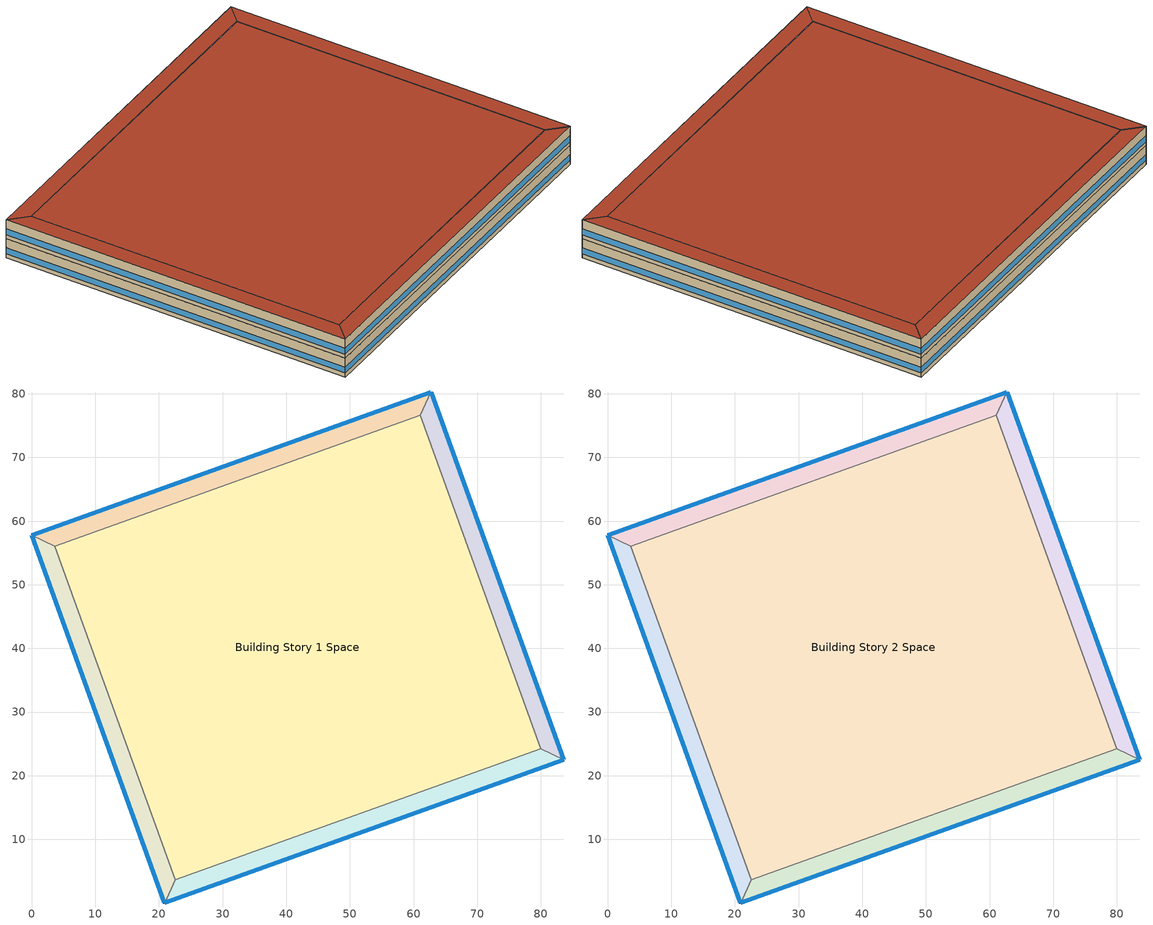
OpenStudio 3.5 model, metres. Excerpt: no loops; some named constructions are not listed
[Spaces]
Building Story 1 Space
 floor ground: 79.99,24.2 22.58,3.62 3.62,56.08 61.04,76.66 z0
 wall adiabatic (Typical Interior Wall): 22.58,3.62 79.99,24.2 61.04,76.66 3.62,56.08 22.58,3.62 z0:3.6
 ceiling adiabatic (Typical Interior Floor): 61.04,76.66 3.62,56.08 22.58,3.62 79.99,24.2 z3.6
Building Story 1 Space 1
 floor ground: 83.61,22.5 20.87,0 22.58,3.62 79.99,24.2 z0
 wall outside: 20.87,0 83.61,22.5 z0:3.6
 wall adiabatic (Typical Interior Wall): 83.61,22.5 79.99,24.2 22.58,3.62 20.87,0 z0:3.6
 window: 20.9,0.01 83.59,22.49 z0.76:1.84
 ceiling adiabatic (Typical Interior Ceiling): 79.99,24.2 22.58,3.62 20.87,0 83.61,22.5 z3.6
Building Story 1 Space 2
 floor ground: 20.87,0 0,57.78 3.62,56.08 22.58,3.62 z0
 wall outside: 0,57.78 20.87,0 z0:3.6
 wall adiabatic (Typical Interior Wall): 20.87,0 22.58,3.62 3.62,56.08 0,57.78 z0:3.6
 window: 0.01,57.76 20.86,0.02 z0.76:1.84
 ceiling adiabatic (Typical Interior Ceiling): 22.58,3.62 3.62,56.08 0,57.78 20.87,0 z3.6
Building Story 1 Space 3
 floor ground: 0,57.78 62.74,80.28 61.04,76.66 3.62,56.08 z0
 wall outside: 62.74,80.28 0,57.78 z0:3.6
 wall adiabatic (Typical Interior Wall): 0,57.78 3.62,56.08 61.04,76.66 62.74,80.28 z0:3.6
 window: 62.72,80.27 0.02,57.79 z0.76:1.84
 ceiling adiabatic (Typical Interior Ceiling): 3.62,56.08 61.04,76.66 62.74,80.28 0,57.78 z3.6
Building Story 1 Space 4
 floor ground: 62.74,80.28 83.61,22.5 79.99,24.2 61.04,76.66 z0
 wall outside: 83.61,22.5 62.74,80.28 z0:3.6
 wall adiabatic (Typical Interior Wall): 62.74,80.28 61.04,76.66 79.99,24.2 83.61,22.5 z0:3.6
 window: 83.6,22.52 62.75,80.26 z0.76:1.84
 ceiling adiabatic (Typical Interior Ceiling): 61.04,76.66 79.99,24.2 83.61,22.5 62.74,80.28 z3.6
Building Story 2 Space
 floor adiabatic (Typical Interior Floor): 79.99,24.2 22.58,3.62 3.62,56.08 61.04,76.66 z3.6
 wall adiabatic (Typical Interior Wall): 22.58,3.62 79.99,24.2 61.04,76.66 3.62,56.08 22.58,3.62 z3.6:7.2
 roof outside: 61.04,76.66 3.62,56.08 22.58,3.62 79.99,24.2 z7.2
Building Story 2 Space 1
 floor adiabatic (Typical Interior Ceiling): 83.61,22.5 20.87,0 22.58,3.62 79.99,24.2 z3.6
 wall outside: 20.87,0 83.61,22.5 z3.6:7.2
 wall adiabatic (Typical Interior Wall): 83.61,22.5 79.99,24.2 22.58,3.62 20.87,0 z3.6:7.2
 window: 20.9,0.01 83.59,22.49 z4.36:5.44
 roof outside: 79.99,24.2 22.58,3.62 20.87,0 83.61,22.5 z7.2
Building Story 2 Space 2
 floor adiabatic (Typical Interior Ceiling): 20.87,0 0,57.78 3.62,56.08 22.58,3.62 z3.6
 wall outside: 0,57.78 20.87,0 z3.6:7.2
 wall adiabatic (Typical Interior Wall): 20.87,0 22.58,3.62 3.62,56.08 0,57.78 z3.6:7.2
 window: 0.01,57.76 20.86,0.02 z4.36:5.44
 roof outside: 22.58,3.62 3.62,56.08 0,57.78 20.87,0 z7.2
Building Story 2 Space 3
 floor adiabatic (Typical Interior Ceiling): 0,57.78 62.74,80.28 61.04,76.66 3.62,56.08 z3.6
 wall outside: 62.74,80.28 0,57.78 z3.6:7.2
 wall adiabatic (Typical Interior Wall): 0,57.78 3.62,56.08 61.04,76.66 62.74,80.28 z3.6:7.2
 window: 62.72,80.27 0.02,57.79 z4.36:5.44
 roof outside: 3.62,56.08 61.04,76.66 62.74,80.28 0,57.78 z7.2
Building Story 2 Space 4
 floor adiabatic (Typical Interior Ceiling): 62.74,80.28 83.61,22.5 79.99,24.2 61.04,76.66 z3.6
 wall outside: 83.61,22.5 62.74,80.28 z3.6:7.2
 wall adiabatic (Typical Interior Wall): 62.74,80.28 61.04,76.66 79.99,24.2 83.61,22.5 z3.6:7.2
 window: 83.6,22.52 62.75,80.26 z4.36:5.44
 roof outside: 61.04,76.66 79.99,24.2 83.61,22.5 62.74,80.28 z7.2
[Schedule:Ruleset]
Name | Default Day Schedule | Summer Design Day Schedule | Winter Design Day Schedule
RetailStripmall Type1_LIGHT_SCH_2013 | RetailStripmall Type1_LIGHT_SCH_2013 Default | RetailStripmall Type1_LIGHT_SCH_2013 Summer Design Day | RetailStripmall Type1_LIGHT_SCH_2013 Winter Design Day
RetailStripmall Type3_OCC_SCH | RetailStripmall Type3_OCC_SCH Default | RetailStripmall Type3_OCC_SCH Summer Design Day | RetailStripmall Type3_OCC_SCH Winter Design Day
RetailStripmall Type3_LIGHT_SCH_2013 | RetailStripmall Type3_LIGHT_SCH_2013 Default | RetailStripmall Type3_LIGHT_SCH_2013 Summer Design Day | RetailStripmall Type3_LIGHT_SCH_2013 Winter Design Day
RetailStripmall Type3_EQUIP_SCH | RetailStripmall Type3_EQUIP_SCH Default | RetailStripmall Type3_EQUIP_SCH Summer Design Day | RetailStripmall Type3_EQUIP_SCH Winter Design Day
[Schedule:Day]
Clothing Schedule Summer Clothes: 24, 0, 0.5
RetailStripmall Type1_OCC_SCH Mon|Tue|Wed|Thu Day: Yes, 7, 0, 0, 8, 0, 0.025, 9, 0, 0.05, 10, 0, 0.075, 11, 0, 0.1, 11, 30, 0.1, 12, 30, 0.2, 13, 0, 0.4, 13, 30, 0.4, 14, 30, 0.325, 15, 30, 0.25, 16, 30, 0.416667, 17, 0, 0.5, 17, 30, 0.5, 18, 30, 0.433333, 19, 30, 0.366667, 20, 30, 0.3, 21, 30, 0.3, 22, 30, 0.05, 23, 30, 0, 24, 0, 0
RetailStripmall Type1_OCC_SCH Sat|Fri Day; autogen Schedule Rule 3 2_day_sch: Yes, 0, 30, 0.05, 1, 30, 0, 8, 30, 0, 9, 30, 0.05, 10, 30, 0.1, 11, 30, 0.1, 12, 30, 0.2, 13, 30, 0.6, 14, 30, 0.4, 15, 30, 0.25, 16, 0, 0.25, 17, 0, 0.375, 18, 0, 0.5, 18, 30, 0.5, 19, 30, 0.433333, 20, 30, 0.366667, 21, 30, 0.3, 22, 30, 0.3, 23, 30, 0.2, 24, 0, 0.05
RetailStripmall Type1_LIGHT_SCH_2013 Default: Yes, 0, 30, 0.05, 7, 30, 0.05, 8, 30, 0.04991, 9, 30, 0.4991, 10, 30, 0.94829, 22, 30, 0.94829, 23, 30, 0.4991, 24, 0, 0.05
RetailStripmall Type1_LIGHT_SCH_2013 Default|Mon|Tue|Wed|Thu Day: Yes, 7, 30, 0.05, 8, 30, 0.04991, 9, 30, 0.4991, 10, 30, 0.94829, 21, 30, 0.94829, 22, 30, 0.4991, 23, 30, 0.05, 24, 0, 0.05
RetailStripmall Type1_LIGHT_SCH_2013 Sat|Fri Day; autogen Schedule Rule 5 2_day_sch: Yes, 0, 30, 0.4991, 1, 30, 0.05, 8, 30, 0.05, 9, 30, 0.4991, 10, 30, 0.94829, 23, 30, 0.94829, 24, 0, 0.4991
RetailStripmall Type1_LIGHT_SCH_2013 Summer Design Day; RetailStripmall Type3_OCC_SCH Summer Design Day; RetailStripmall Type3_LIGHT_SCH_2013 Summer Design Day; RetailStripmall Type3_EQUIP_SCH Summer Design Day: 24, 0, 1
RetailStripmall Type1_LIGHT_SCH_2013 Winter Design Day; RetailStripmall Type3_OCC_SCH Winter Design Day; RetailStripmall Type3_LIGHT_SCH_2013 Winter Design Day; RetailStripmall Type3_EQUIP_SCH Winter Design Day: 24, 0, 0
RetailStripmall Type1_EQUIP_SCH Default|Mon|Tue|Wed|Thu Day: Yes, 8, 30, 0.05, 9, 30, 0.5, 10, 30, 0.9, 21, 30, 0.9, 22, 30, 0.5, 23, 30, 0.05, 24, 0, 0.05
RetailStripmall Type1_EQUIP_SCH Sat|Fri Day; autogen Schedule Rule 7 2_day_sch: Yes, 0, 30, 0.5, 1, 30, 0.05, 8, 30, 0.05, 9, 30, 0.5, 10, 30, 0.9, 23, 30, 0.9, 24, 0, 0.5
RetailStripmall Type2_OCC_SCH Sat Day: Yes, 7, 30, 0, 8, 30, 0.05, 9, 30, 0.1, 10, 30, 0.1, 11, 30, 0.2, 12, 30, 0.4, 13, 30, 0.6, 14, 30, 0.4, 15, 30, 0.3, 17, 30, 0.3, 18, 30, 0.05, 19, 30, 0, 24, 0, 0
RetailStripmall Type2_OCC_SCH Wkdy Day: Yes, 7, 30, 0, 8, 30, 0.05, 9, 30, 0.1, 11, 30, 0.1, 12, 30, 0.2, 13, 0, 0.4, 14, 0, 0.3, 15, 0, 0.2, 15, 30, 0.2, 16, 30, 0.4, 17, 0, 0.5, 17, 30, 0.5, 18, 30, 0.2, 19, 30, 0.05, 20, 30, 0, 24, 0, 0
RetailStripmall Type2_LIGHT_SCH_2013 Sat Day: Yes, 7, 30, 0.05, 8, 30, 0.5, 9, 30, 0.95, 17, 30, 0.95, 18, 30, 0.5, 19, 30, 0.05, 24, 0, 0.05
RetailStripmall Type2_LIGHT_SCH_2013 Wkdy Day: Yes, 7, 30, 0.05, 8, 30, 0.5, 9, 30, 0.95, 18, 30, 0.95, 19, 30, 0.5, 20, 30, 0.05, 24, 0, 0.05
RetailStripmall Type2_EQUIP_SCH Sat Day: Yes, 7, 30, 0.05, 8, 30, 0.5, 9, 30, 0.9, 17, 30, 0.9, 18, 30, 0.5, 19, 30, 0.05, 24, 0, 0.05
RetailStripmall Type2_EQUIP_SCH Wkdy Day: Yes, 7, 30, 0.05, 8, 30, 0.5, 9, 30, 0.9, 18, 30, 0.9, 19, 30, 0.5, 20, 30, 0.05, 24, 0, 0.05
RetailStripmall Type3_OCC_SCH Default: Yes, 9, 0, 0, 10, 0, 0.055, 11, 0, 0.11, 11, 30, 0.11, 12, 30, 0.43, 13, 30, 0.46, 14, 30, 0.5, 15, 30, 0.69, 16, 30, 0.34, 17, 30, 0.11, 18, 30, 0, 24, 0, 0
RetailStripmall Type3_OCC_SCH Sat Day: Yes, 8, 0, 0, 9, 0, 0.055, 10, 0, 0.11, 10, 30, 0.11, 11, 30, 0.58, 12, 30, 0.71, 13, 30, 0.74, 14, 30, 0.77, 15, 30, 0.8, 16, 30, 0.74, 17, 30, 0.54, 18, 30, 0.11, 19, 30, 0, 24, 0, 0
RetailStripmall Type3_OCC_SCH Wkdy Day: Yes, 8, 0, 0, 9, 0, 0.055, 10, 0, 0.11, 10, 30, 0.11, 11, 30, 0.43, 12, 30, 0.46, 13, 0, 0.71, 14, 0, 0.5, 15, 0, 0.69, 16, 0, 0.54, 17, 0, 0.71, 17, 30, 0.34, 18, 30, 0.26, 19, 30, 0.11, 20, 30, 0, 24, 0, 0
RetailStripmall Type3_LIGHT_SCH_2013 Default: Yes, 9, 30, 0.05, 10, 30, 0.5, 11, 30, 0.95, 16, 30, 0.95, 17, 30, 0.5, 18, 30, 0.05, 24, 0, 0.05
RetailStripmall Type3_LIGHT_SCH_2013 Sat Day: Yes, 8, 30, 0.05, 9, 30, 0.5, 10, 30, 0.95, 17, 30, 0.95, 18, 30, 0.5, 19, 30, 0.05, 24, 0, 0.05
RetailStripmall Type3_LIGHT_SCH_2013 Wkdy Day: Yes, 8, 30, 0.05, 9, 30, 0.5, 10, 30, 0.95, 18, 30, 0.95, 19, 30, 0.5, 20, 30, 0.05, 24, 0, 0.05
RetailStripmall Type3_EQUIP_SCH Default: Yes, 9, 30, 0.05, 10, 30, 0.5, 11, 30, 0.9, 16, 30, 0.9, 17, 30, 0.5, 18, 30, 0.05, 24, 0, 0.05
RetailStripmall Type3_EQUIP_SCH Sat Day: Yes, 8, 30, 0.05, 9, 30, 0.5, 10, 30, 0.9, 17, 30, 0.9, 18, 30, 0.5, 19, 30, 0.05, 24, 0, 0.05
RetailStripmall Type3_EQUIP_SCH Wkdy Day: Yes, 8, 30, 0.05, 9, 30, 0.5, 10, 30, 0.9, 18, 30, 0.9, 19, 30, 0.5, 20, 30, 0.05, 24, 0, 0.05
21 space(s) Occ Sch Sunday 1: Yes, 6, 30, 0, 7, 30, 0.0060849, 8, 30, 0.00561683, 9, 30, 0.0374455, 10, 30, 0.0234035, 11, 30, 0.121698, 12, 30, 0.0304245, 13, 30, 0.0257438, 14, 30, 0.0327648, 15, 30, 0.105316, 16, 30, 0.0243396, 17, 30, 0.0318287, 18, 30, 0.0234035, 19, 30, 0, 20, 30, 0.0117017, 21, 30, 0.0117017, 22, 30, 0.0173186, 23, 30, 0, 24, 0, 0
21 space(s) Occ Sch Saturday 1: Yes, 0, 30, 0.0060849, 1, 30, 0, 6, 30, 0, 7, 30, 0.0060849, 8, 30, 0.0374455, 9, 30, 0.00561683, 10, 30, 0.121698, 11, 30, 0.0655297, 12, 30, 0.0772314, 13, 30, 0.0397859, 14, 30, 0.0219993, 15, 30, 0.0140421, 16, 30, 0.0177866, 17, 30, 0.129655, 18, 30, 0.0318287, 19, 30, 0.0234035, 20, 30, 0, 21, 30, 0, 22, 30, 0.0117017, 23, 30, 0, 24, 0, 0.0060849
21 space(s) Occ Sch Friday 1: Yes, 0, 30, 0, 6, 30, 0, 7, 30, 0.0060849, 8, 30, 0.0374455, 9, 30, 0.00561683, 10, 30, 0.0748911, 11, 30, 0.0304245, 12, 30, 0.128719, 13, 0, 0.0842525, 14, 0, 0.0149782, 15, 0, 0.0351052, 16, 0, 0.104379, 17, 0, 0.0865928, 17, 30, 0.053828, 18, 30, 0.0758272, 19, 30, 0.0318287, 20, 30, 0, 21, 30, 0.0117017, 22, 30, 0, 23, 30, 0.0060849, 24, 0, 0
21 space(s) Occ Sch Sunday 2; 21 space(s) Occ Sch Sunday 3: Yes, 7, 0, 0, 8, 0, 1, 9, 0, 1, 10, 0, 1, 11, 0, 1, 12, 0, 1, 13, 0, 1, 14, 0, 1, 15, 0, 1, 16, 0, 1, 17, 0, 1, 18, 0, 1, 19, 0, 1, 20, 0, 0, 21, 0, 1, 22, 0, 1, 23, 0, 1, 24, 0, 0
21 space(s) Occ Sch Saturday 2; 21 space(s) Occ Sch Saturday 3: Yes, 1, 0, 1, 7, 0, 0, 8, 0, 1, 9, 0, 1, 10, 0, 1, 11, 0, 1, 12, 0, 1, 13, 0, 1, 14, 0, 1, 15, 0, 1, 16, 0, 1, 17, 0, 1, 18, 0, 1, 19, 0, 1, 20, 0, 1, 22, 0, 0, 23, 0, 1, 24, 0, 0
21 space(s) Occ Sch Friday 2; 21 space(s) Occ Sch Friday 3: Yes, 7, 0, 0, 8, 0, 1, 9, 0, 1, 10, 0, 1, 11, 0, 1, 12, 0, 1, 13, 0, 1, 13, 30, 1, 14, 30, 1, 15, 30, 1, 16, 30, 1, 17, 0, 1, 18, 0, 1, 19, 0, 1, 20, 0, 1, 21, 0, 0, 22, 0, 1, 23, 0, 0, 24, 0, 1
RetailStripmall Type2_HTGSETP_SCH_NO_OPTIMUM Sat Day: Yes, 7, 0, 15.56, 19, 0, 21.11, 24, 0, 15.56
RetailStripmall Type2_HTGSETP_SCH_NO_OPTIMUM Wkdy Day: Yes, 7, 0, 15.56, 20, 0, 21.11, 24, 0, 15.56
RetailStripmall Type2_CLGSETP_SCH_NO_OPTIMUM Sat Day: Yes, 7, 0, 29.44, 18, 0, 23.89, 24, 0, 29.44
RetailStripmall Type2_CLGSETP_SCH_NO_OPTIMUM Wkdy Day: Yes, 7, 0, 29.44, 19, 0, 23.89, 24, 0, 29.44
RetailStripmall Type3_HTGSETP_SCH_NO_OPTIMUM Sat Day: Yes, 8, 0, 15.56, 19, 0, 21.11, 24, 0, 15.56
RetailStripmall Type3_HTGSETP_SCH_NO_OPTIMUM Wkdy Day: Yes, 8, 0, 15.56, 20, 0, 21.11, 24, 0, 15.56
RetailStripmall Type3_CLGSETP_SCH_NO_OPTIMUM Sat Day: Yes, 8, 0, 29.44, 18, 0, 23.89, 24, 0, 29.44
RetailStripmall Type3_CLGSETP_SCH_NO_OPTIMUM Wkdy Day: Yes, 8, 0, 29.44, 20, 0, 23.89, 24, 0, 29.44
autogen HotelSmall Activity_Sch 0_day_sch: Yes, 24, 0, 132
[Schedule:Rule]
Schedule Rule 4: Schedule Ruleset=RetailStripmall Type1_LIGHT_SCH_2013; Rule Order=1; Day Schedule=RetailStripmall Type1_LIGHT_SCH_2013 Default|Mon|Tue|Wed|Thu Day; Apply Monday=Yes; Apply Tuesday=Yes; Apply Wednesday=Yes; Apply Thursday=Yes; Date Specification Type=DateRange; Start Month=1; Start Day=1; End Month=12; End Day=31
Schedule Rule 5: Schedule Ruleset=RetailStripmall Type1_LIGHT_SCH_2013; Rule Order=0; Day Schedule=RetailStripmall Type1_LIGHT_SCH_2013 Sat|Fri Day; Date Specification Type=DateRange; Start Month=1; Start Day=1; End Month=12; End Day=31; Apply Friday=Yes; Apply Saturday=Yes
Schedule Rule 18: Schedule Ruleset=RetailStripmall Type3_OCC_SCH; Rule Order=1; Day Schedule=RetailStripmall Type3_OCC_SCH Sat Day; Date Specification Type=DateRange; Start Month=1; Start Day=1; End Month=12; End Day=31; Apply Saturday=Yes
Schedule Rule 19: Schedule Ruleset=RetailStripmall Type3_OCC_SCH; Rule Order=0; Day Schedule=RetailStripmall Type3_OCC_SCH Wkdy Day; Apply Monday=Yes; Apply Tuesday=Yes; Apply Wednesday=Yes; Apply Thursday=Yes; Date Specification Type=DateRange; Start Month=1; Start Day=1; End Month=12; End Day=31; Apply Friday=Yes
Schedule Rule 20: Schedule Ruleset=RetailStripmall Type3_LIGHT_SCH_2013; Rule Order=1; Day Schedule=RetailStripmall Type3_LIGHT_SCH_2013 Sat Day; Date Specification Type=DateRange; Start Month=1; Start Day=1; End Month=12; End Day=31; Apply Saturday=Yes
Schedule Rule 21: Schedule Ruleset=RetailStripmall Type3_LIGHT_SCH_2013; Rule Order=0; Day Schedule=RetailStripmall Type3_LIGHT_SCH_2013 Wkdy Day; Apply Monday=Yes; Apply Tuesday=Yes; Apply Wednesday=Yes; Apply Thursday=Yes; Date Specification Type=DateRange; Start Month=1; Start Day=1; End Month=12; End Day=31; Apply Friday=Yes
Schedule Rule 22: Schedule Ruleset=RetailStripmall Type3_EQUIP_SCH; Rule Order=1; Day Schedule=RetailStripmall Type3_EQUIP_SCH Sat Day; Date Specification Type=DateRange; Start Month=1; Start Day=1; End Month=12; End Day=31; Apply Saturday=Yes
Schedule Rule 23: Schedule Ruleset=RetailStripmall Type3_EQUIP_SCH; Rule Order=0; Day Schedule=RetailStripmall Type3_EQUIP_SCH Wkdy Day; Apply Monday=Yes; Apply Tuesday=Yes; Apply Wednesday=Yes; Apply Thursday=Yes; Date Specification Type=DateRange; Start Month=1; Start Day=1; End Month=12; End Day=31; Apply Friday=Yes
autogen Schedule Rule 5 2: Schedule Ruleset=RetailStripmall Type1_LIGHT_SCH_2013; Rule Order=2; Day Schedule=autogen Schedule Rule 5 2_day_sch; Apply Monday=Yes; Apply Tuesday=Yes; Apply Wednesday=Yes; Apply Thursday=Yes; Date Specification Type=SpecificDates; Apply Friday=Yes; Apply Saturday=Yes; Apply Sunday=Yes; Specific Month 1=1; Specific Day 1=7; Specific Month 2=1; Specific Day 2=14; Specific Month 3=1; Specific Day 3=21; Specific Month 4=1; Specific Day 4=28; Specific Month 5=2; Specific Day 5=4; Specific Month 6=2; Specific Day 6=11; Specific Month 7=2; Specific Day 7=18; Specific Month 8=2; Specific Day 8=25; Specific Month 9=3; Specific Day 9=4; Specific Month 10=3; Specific Day 10=11; Specific Month 11=3; Specific Day 11=18; Specific Month 12=3; Specific Day 12=25; Specific Month 13=4; Specific Day 13=1; Specific Month 14=4; Specific Day 14=8; Specific Month 15=4; Specific Day 15=15; Specific Month 16=4; Specific Day 16=22; Specific Month 17=4; Specific Day 17=29; Specific Month 18=5; Specific Day 18=6; Specific Month 19=5; Specific Day 19=13; Specific Month 20=5; Specific Day 20=20; Specific Month 21=5; Specific Day 21=27; Specific Month 22=6; Specific Day 22=3; Specific Month 23=6; Specific Day 23=10; Specific Month 24=6; Specific Day 24=17; Specific Month 25=6; Specific Day 25=24; Specific Month 26=7; Specific Day 26=1; Specific Month 27=7; Specific Day 27=8; Specific Month 28=7; Specific Day 28=15; Specific Month 29=7; Specific Day 29=22; Specific Month 30=7; Specific Day 30=29; Specific Month 31=8; Specific Day 31=5; Specific Month 32=8; Specific Day 32=12; Specific Month 33=8; Specific Day 33=19; Specific Month 34=8; Specific Day 34=26; Specific Month 35=9; Specific Day 35=2; Specific Month 36=9; Specific Day 36=9; Specific Month 37=9; Specific Day 37=16; Specific Month 38=9; Specific Day 38=23; Specific Month 39=9; Specific Day 39=30; Specific Month 40=10; Specific Day 40=7; Specific Month 41=10; Specific Day 41=14; Specific Month 42=10; Specific Day 42=21; Specific Month 43=10; Specific Day 43=28; Specific Month 44=11; Specific Day 44=4; Specific Month 45=11; Specific Day 45=11; Specific Month 46=11; Specific Day 46=18; Specific Month 47=11; Specific Day 47=25; Specific Month 48=12; Specific Day 48=2; Specific Month 49=12; Specific Day 49=9; Specific Month 50=12; Specific Day 50=16; Specific Month 51=12; Specific Day 51=23; Specific Month 52=12; Specific Day 52=30
